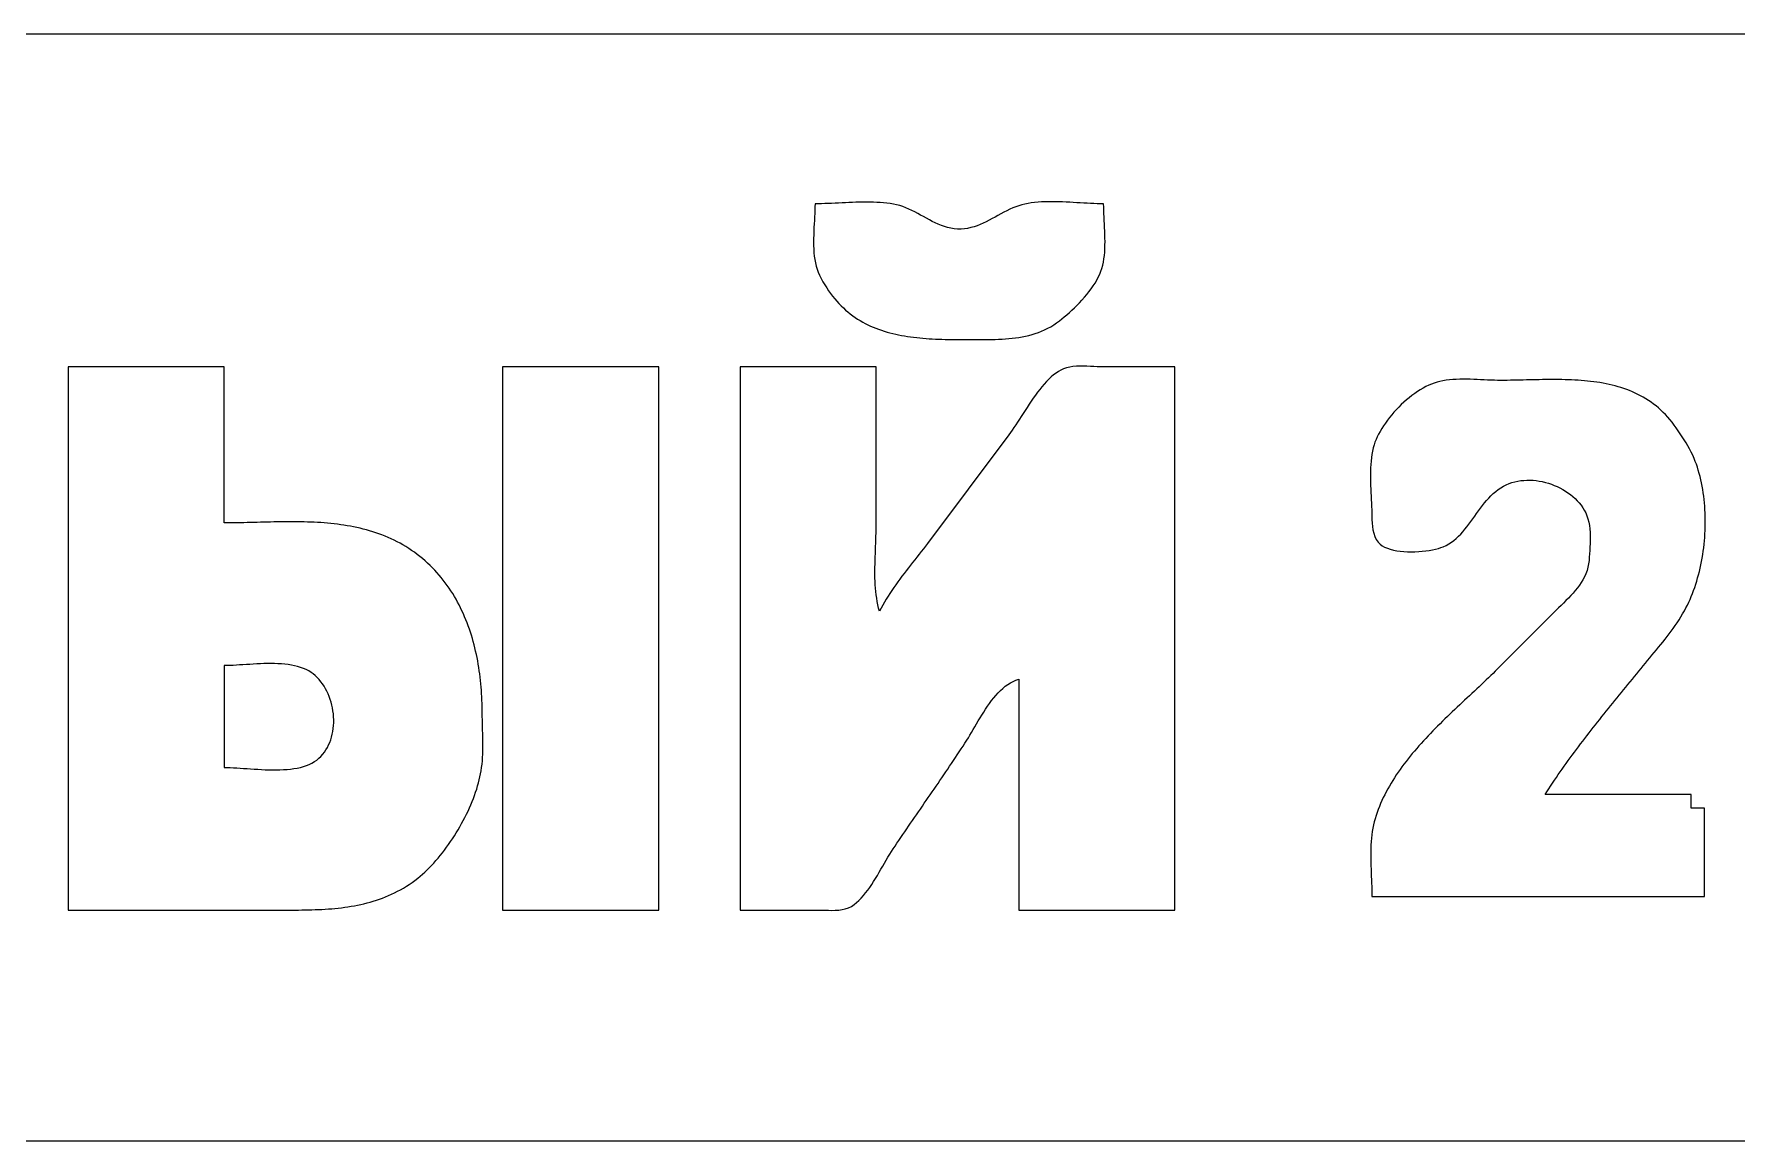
# Model space of a CAD drawing. Extents: x 0 to 2000, y 0 to 326.
# Drawn here: x 1068 to 1570, y 0 to 326 of the extents above; entities that cross this region are included whole.
import ezdxf

# ---------------------------------------------------------------- set-up
doc = ezdxf.new("R2010")
doc.units = 0
doc.layers.add('C18', color=18, linetype='CONTINUOUS')
doc.layers.add('C7', color=7, linetype='CONTINUOUS')

msp = doc.modelspace()

# ---------------------------------------------------------------- linework, layer by layer
at = {"layer": 'C18'}
msp.add_lwpolyline([(0, 326), (0, 0), (2000, 0), (2000, 326), (0, 326)], dxfattribs=at)
at = {"layer": 'C7'}
for points in [[(1298, 276), (1297.9898, 275.0779), (1297.9619, 274.1252), (1297.9202, 273.1452), (1297.8688, 272.1418), (1297.8114, 271.1184), (1297.7521, 270.0788), (1297.6949, 269.0265), (1297.6436, 267.9653), (1297.6022, 266.8986), (1297.5746, 265.8302), (1297.5649, 264.7637), (1297.5769, 263.7027), (1297.6145, 262.6508), (1297.6818, 261.6116), (1297.7827, 260.5889), (1297.9211, 259.5862), (1298.1009, 258.6071), (1298.3262, 257.6553), (1298.6008, 256.7345), (1298.9288, 255.8481), (1299.314, 255)], [(1382.486, 257), (1382.732, 257.9126), (1382.9334, 258.8508), (1383.0938, 259.8117), (1383.2167, 260.7925), (1383.3057, 261.7904), (1383.3645, 262.8028), (1383.3965, 263.8266), (1383.4053, 264.8593), (1383.3947, 265.8979), (1383.368, 266.9398), (1383.329, 267.982), (1383.2811, 269.0219), (1383.228, 270.0566), (1383.1732, 271.0833), (1383.1204, 272.0993), (1383.0731, 273.1017), (1383.0348, 274.0878), (1383.0093, 275.0548), (1383, 276), (1382.0717, 276.0078), (1381.1224, 276.03), (1380.1541, 276.0644), (1379.1688, 276.1086), (1378.1683, 276.1606), (1377.1547, 276.2181), (1376.1298, 276.2789), (1375.0957, 276.3409), (1374.0544, 276.4018), (1373.0077, 276.4595), (1371.9576, 276.5117), (1370.9062, 276.5562), (1369.8552, 276.5909), (1368.8068, 276.6136), (1367.7629, 276.622), (1366.7254, 276.614), (1365.6962, 276.5874), (1364.6774, 276.5399), (1363.671, 276.4694), (1362.6787, 276.3736), (1361.7027, 276.2505), (1360.7449, 276.0977), (1359.8071, 275.9131), (1358.8915, 275.6946), (1358, 275.4398), (1357.1006, 275.1332), (1356.2121, 274.7818), (1355.3327, 274.3925), (1354.4604, 273.972), (1353.5936, 273.5272), (1352.7304, 273.0649), (1351.8689, 272.592), (1351.0074, 272.1153), (1350.1439, 271.6417), (1349.2768, 271.1778), (1348.4041, 270.7307), (1347.524, 270.3071), (1346.6348, 269.9138), (1345.7346, 269.5577), (1344.8215, 269.2457), (1343.8938, 268.9845), (1342.9496, 268.7809), (1341.9871, 268.6419), (1341.0045, 268.5742), (1340, 268.5848), (1338.9958, 268.6733), (1338.0173, 268.8305), (1337.062, 269.0496), (1336.1273, 269.3239), (1335.2109, 269.6465), (1334.3103, 270.0108), (1333.4231, 270.4099), (1332.5469, 270.8372), (1331.6792, 271.2858), (1330.8176, 271.749), (1329.9597, 272.2201), (1329.1029, 272.6922), (1328.2449, 273.1587), (1327.3833, 273.6127), (1326.5155, 274.0476), (1325.6392, 274.4565), (1324.752, 274.8327), (1323.8513, 275.1694), (1322.9348, 275.4599), (1322, 275.6975), (1321.0649, 275.8871), (1320.1147, 276.0477), (1319.1506, 276.181), (1318.174, 276.289), (1317.1861, 276.3734), (1316.1882, 276.4362), (1315.1816, 276.4792), (1314.1677, 276.5043), (1313.1477, 276.5134), (1312.1229, 276.5084), (1311.0946, 276.4911), (1310.0641, 276.4633), (1309.0327, 276.4271), (1308.0018, 276.3841), (1306.9725, 276.3364), (1305.9463, 276.2857), (1304.9243, 276.234), (1303.908, 276.1832), (1302.8985, 276.135), (1301.8972, 276.0914), (1300.9054, 276.0542), (1299.9244, 276.0253), (1298.9555, 276.0066), (1298, 276)], [(1369.996, 241.5324), (1370.6969, 242.0839), (1371.4172, 242.6733), (1372.1521, 243.2981), (1372.8971, 243.956), (1373.6477, 244.6445), (1374.3994, 245.3611), (1375.1476, 246.1035), (1375.8877, 246.8693), (1376.6153, 247.656), (1377.3256, 248.4613), (1378.0143, 249.2826), (1378.6768, 250.1176), (1379.3085, 250.9638), (1379.9048, 251.8189), (1380.4612, 252.6805), (1380.9732, 253.546), (1381.4363, 254.4132), (1381.8458, 255.2795), (1382.1972, 256.1425), (1382.4861, 257)], [(1299.3139, 255), (1299.8236, 254.0157), (1300.348, 253.0661), (1300.8869, 252.1504), (1301.4401, 251.268), (1302.0073, 250.4184), (1302.5883, 249.6009), (1303.1828, 248.8149), (1303.7906, 248.0598), (1304.4115, 247.3349), (1305.0452, 246.6396), (1305.6915, 245.9734), (1306.3502, 245.3356), (1307.0211, 244.7255), (1307.7038, 244.1426), (1308.3982, 243.5863), (1309.104, 243.0558), (1309.821, 242.5507), (1310.5489, 242.0703), (1311.2876, 241.6139), (1312.0367, 241.181), (1312.7961, 240.7709), (1313.5655, 240.3831), (1314.3447, 240.0168), (1315.1334, 239.6715), (1315.9314, 239.3466), (1316.7385, 239.0415), (1317.5544, 238.7554), (1318.3789, 238.4879), (1319.2118, 238.2382), (1320.0528, 238.0058), (1320.9017, 237.7901), (1321.7583, 237.5904), (1322.6222, 237.4061), (1323.4934, 237.2366), (1324.3715, 237.0813), (1325.2563, 236.9395), (1326.1476, 236.8107), (1327.0452, 236.6942), (1327.9487, 236.5895), (1328.858, 236.4958), (1329.7729, 236.4125), (1330.693, 236.3392), (1331.6183, 236.275), (1332.5483, 236.2195), (1333.483, 236.172), (1334.422, 236.1318), (1335.3651, 236.0984), (1336.3121, 236.0711), (1337.2628, 236.0494), (1338.2169, 236.0326), (1339.1741, 236.02), (1340.1344, 236.0112), (1341.0973, 236.0053), (1342.0627, 236.0019), (1343.0303, 236.0003), (1344, 236), (1345.004, 235.9991), (1346.0108, 235.998), (1347.0197, 235.9985), (1348.0299, 236.0026), (1349.0407, 236.0121), (1350.0514, 236.0291), (1351.0613, 236.0555), (1352.0697, 236.0931), (1353.0758, 236.144), (1354.0791, 236.2101), (1355.0787, 236.2933), (1356.0739, 236.3955), (1357.0641, 236.5188), (1358.0484, 236.6649), (1359.0263, 236.8359), (1359.997, 237.0338), (1360.9598, 237.2603), (1361.914, 237.5175), (1362.8588, 237.8074), (1363.7936, 238.1317), (1364.7176, 238.4926), (1365.6301, 238.8919), (1366.5305, 239.3315), (1367.418, 239.8134), (1368.2919, 240.3396), (1369.1515, 240.9119), (1369.9961, 241.5324)], [(1078, 228), (1078, 68), (1139, 68), (1139.985, 67.9995), (1140.9702, 67.9986), (1141.9555, 67.9979), (1142.9405, 67.9981), (1143.9253, 68), (1144.9095, 68.0042), (1145.893, 68.0114), (1146.8756, 68.0223), (1147.8572, 68.0377), (1148.8376, 68.0581), (1149.8166, 68.0843), (1150.7939, 68.1171), (1151.7696, 68.157), (1152.7432, 68.2048), (1153.7148, 68.2612), (1154.684, 68.3268), (1155.6508, 68.4024), (1156.615, 68.4887), (1157.5763, 68.5864), (1158.5346, 68.6961), (1159.4897, 68.8185), (1160.4415, 68.9544), (1161.3897, 69.1045), (1162.3342, 69.2694), (1163.2748, 69.4498), (1164.2114, 69.6464), (1165.1437, 69.86), (1166.0715, 70.0911), (1166.9948, 70.3406), (1167.9133, 70.6091), (1168.8268, 70.8973), (1169.7352, 71.2059), (1170.6383, 71.5356), (1171.5359, 71.8871), (1172.4278, 72.2611), (1173.3138, 72.6582), (1174.1939, 73.0793), (1175.0677, 73.5248), (1175.9352, 73.9957), (1176.7961, 74.4925), (1177.6503, 75.016), (1178.4975, 75.5668), (1179.3377, 76.1457), (1180.1706, 76.7533), (1180.9961, 77.3904)], [(1179.9992, 173.3626), (1179.1696, 173.9438), (1178.3321, 174.5001), (1177.4869, 175.0322), (1176.6341, 175.5404), (1175.7739, 176.0253), (1174.9065, 176.4875), (1174.0322, 176.9274), (1173.1511, 177.3455), (1172.2635, 177.7425), (1171.3695, 178.1187), (1170.4694, 178.4747), (1169.5633, 178.8111), (1168.6515, 179.1284), (1167.7341, 179.427), (1166.8114, 179.7075), (1165.8836, 179.9704), (1164.9508, 180.2162), (1164.0133, 180.4455), (1163.0713, 180.6588), (1162.1249, 180.8565), (1161.1744, 181.0393), (1160.22, 181.2076), (1159.2619, 181.3619), (1158.3002, 181.5028), (1157.3352, 181.6308), (1156.3672, 181.7463), (1155.3962, 181.85), (1154.4225, 181.9424), (1153.4463, 182.0238), (1152.4678, 182.095), (1151.4872, 182.1564), (1150.5047, 182.2084), (1149.5205, 182.2517), (1148.5348, 182.2868), (1147.5478, 182.3141), (1146.5597, 182.3342), (1145.5708, 182.3476), (1144.5812, 182.3549), (1143.5911, 182.3565), (1142.6007, 182.3529), (1141.6102, 182.3448), (1140.6199, 182.3325), (1139.6299, 182.3167), (1138.6404, 182.2978), (1137.6517, 182.2763), (1136.6639, 182.2529), (1135.6772, 182.2279), (1134.6919, 182.202), (1133.7081, 182.1756), (1132.7261, 182.1492), (1131.746, 182.1234), (1130.7681, 182.0987), (1129.7925, 182.0756), (1128.8195, 182.0547), (1127.8493, 182.0363), (1126.882, 182.0212), (1125.9179, 182.0097), (1124.9571, 182.0025), (1124, 182), (1124, 228), (1078, 228)], [(1206, 228), (1206, 68), (1252, 68), (1252, 228), (1206, 228)], [(1276, 228), (1276, 68), (1299, 68), (1299.9518, 67.9868), (1300.9337, 67.9579), (1301.9361, 67.9291), (1302.9493, 67.9162), (1303.9636, 67.9351), (1304.9693, 68.0016), (1305.9569, 68.1315), (1306.9166, 68.3408), (1307.8389, 68.6453), (1308.714, 69.0608), (1309.5323, 69.6033), (1310.2483, 70.1965), (1310.9411, 70.842), (1311.6121, 71.5349), (1312.2627, 72.2705), (1312.8941, 73.0441), (1313.5078, 73.851), (1314.1052, 74.6865), (1314.6875, 75.5458), (1315.2562, 76.4243), (1315.8126, 77.3171), (1316.358, 78.2197), (1316.8939, 79.1272), (1317.4216, 80.035), (1317.9425, 80.9383), (1318.4579, 81.8324), (1318.9692, 82.7126), (1319.4778, 83.5742), (1319.985, 84.4124), (1320.4921, 85.2226), (1321.0007, 86), (1321.5687, 86.8449), (1322.1381, 87.6888), (1322.7087, 88.5318), (1323.2803, 89.3739), (1323.853, 90.2152), (1324.4266, 91.0558), (1325.0009, 91.8957), (1325.576, 92.735), (1326.1517, 93.5737), (1326.728, 94.4121), (1327.3046, 95.2501), (1327.8816, 96.0877), (1328.4589, 96.9252), (1329.0363, 97.7625), (1329.6137, 98.5997), (1330.1911, 99.4369), (1330.7684, 100.2741), (1331.3454, 101.1115), (1331.9221, 101.9491), (1332.4984, 102.787), (1333.0742, 103.6253), (1333.6494, 104.4639), (1334.2238, 105.3031), (1334.7975, 106.1429), (1335.3703, 106.9832), (1335.9421, 107.8243), (1336.5128, 108.6662), (1337.0823, 109.509), (1337.6506, 110.3527), (1338.2175, 111.1974), (1338.7829, 112.0432), (1339.3468, 112.8901), (1339.909, 113.7382), (1340.4695, 114.5877), (1341.0281, 115.4385), (1341.5848, 116.2908), (1342.1395, 117.1446), (1342.6921, 118), (1343.1577, 118.7377), (1343.6282, 119.5083), (1344.1044, 120.3072), (1344.5872, 121.1301), (1345.0778, 121.9724), (1345.577, 122.8297), (1346.0858, 123.6974), (1346.6053, 124.5711), (1347.1363, 125.4463), (1347.6798, 126.3185), (1348.2369, 127.1833), (1348.8084, 128.0362), (1349.3955, 128.8726), (1349.9989, 129.6882), (1350.6198, 130.4784), (1351.259, 131.2387), (1351.9176, 131.9648), (1352.5965, 132.652), (1353.2968, 133.2959), (1354.0193, 133.8921), (1354.765, 134.4361), (1355.535, 134.9233), (1356.3301, 135.3494), (1357.1515, 135.7097), (1358, 136), (1358, 68), (1404, 68), (1404, 228), (1382, 228), (1381.0668, 228.0152), (1380.0937, 228.0529), (1379.0906, 228.1008), (1378.0674, 228.1469), (1377.034, 228.1789), (1376.0003, 228.1848), (1374.9762, 228.1524), (1373.9715, 228.0695), (1372.9963, 227.924), (1372.0603, 227.7037), (1371.1736, 227.3966)], [(1355.1266, 208), (1331.1266, 176), (1330.5177, 175.1945), (1329.9014, 174.39), (1329.2787, 173.5858), (1328.6509, 172.7816), (1328.0194, 171.9768), (1327.3853, 171.1712), (1326.75, 170.3641), (1326.1147, 169.5552), (1325.4808, 168.7441), (1324.8494, 167.9302), (1324.2219, 167.1131), (1323.5996, 166.2924), (1322.9838, 165.4677), (1322.3756, 164.6384), (1321.7764, 163.8042), (1321.1876, 162.9646), (1320.6102, 162.1192), (1320.0457, 161.2674), (1319.4954, 160.4089), (1318.9604, 159.5433), (1318.4421, 158.67), (1317.9417, 157.7887), (1317.4606, 156.8988), (1317, 156), (1316.743, 156.9332), (1316.5184, 157.8803), (1316.3243, 158.84), (1316.1588, 159.8115), (1316.02, 160.7935), (1315.9062, 161.785), (1315.8154, 162.7849), (1315.7457, 163.7922), (1315.6954, 164.8057), (1315.6626, 165.8245), (1315.6453, 166.8474), (1315.6418, 167.8733), (1315.6501, 168.9013), (1315.6685, 169.9301), (1315.695, 170.9588), (1315.7279, 171.9862), (1315.7651, 173.0113), (1315.805, 174.033), (1315.8455, 175.0503), (1315.885, 176.062), (1315.9214, 177.0671), (1315.953, 178.0645), (1315.9778, 179.0532), (1315.9941, 180.032), (1316, 181), (1316, 228), (1276, 228)], [(1371.1735, 227.3966), (1370.4316, 227.0511), (1369.6985, 226.6342), (1368.9745, 226.1508), (1368.2596, 225.6059), (1367.554, 225.0044), (1366.8578, 224.3512), (1366.1712, 223.6512), (1365.4942, 222.9093), (1364.8271, 222.1304), (1364.17, 221.3195), (1363.523, 220.4815), (1362.8863, 219.6213), (1362.2599, 218.7438), (1361.6441, 217.8539), (1361.0389, 216.9565), (1360.4446, 216.0566), (1359.8612, 215.1591), (1359.2889, 214.2689), (1358.7278, 213.3909), (1358.1781, 212.53), (1357.64, 211.6912), (1357.1134, 210.8794), (1356.5987, 210.0994), (1356.0958, 209.3562), (1355.6051, 208.6548), (1355.1266, 208)], [(1551.6519, 210), (1551.047, 210.8466), (1550.4269, 211.6597), (1549.7919, 212.4399), (1549.1424, 213.1878), (1548.4787, 213.9041), (1547.8012, 214.5895), (1547.1101, 215.2446), (1546.4059, 215.87), (1545.6888, 216.4666), (1544.9592, 217.0348), (1544.2175, 217.5754), (1543.4639, 218.0891), (1542.6988, 218.5764), (1541.9226, 219.0381), (1541.1356, 219.4748), (1540.338, 219.8872), (1539.5304, 220.2759), (1538.7129, 220.6417), (1537.886, 220.9851), (1537.05, 221.3068), (1536.2051, 221.6075), (1535.3518, 221.8879), (1534.4904, 222.1485), (1533.6212, 222.3902), (1532.7446, 222.6135), (1531.8609, 222.8191), (1530.9704, 223.0076), (1530.0735, 223.1798), (1529.1705, 223.3362), (1528.2617, 223.4776), (1527.3475, 223.6046), (1526.4283, 223.7178), (1525.5043, 223.818), (1524.5759, 223.9058), (1523.6435, 223.9818), (1522.7073, 224.0468), (1521.7678, 224.1013), (1520.8252, 224.1461), (1519.8799, 224.1817), (1518.9322, 224.2089), (1517.9825, 224.2284), (1517.031, 224.2407), (1516.0783, 224.2465), (1515.1244, 224.2466), (1514.17, 224.2416), (1513.2151, 224.232), (1512.2603, 224.2187), (1511.3057, 224.2022), (1510.3519, 224.1833), (1509.399, 224.1625), (1508.4475, 224.1405), (1507.4977, 224.1181), (1506.5499, 224.0958), (1505.6044, 224.0743), (1504.6616, 224.0544), (1503.7219, 224.0365), (1502.7855, 224.0215), (1501.8528, 224.01), (1500.9242, 224.0026), (1500, 224), (1499.0395, 224.0083), (1498.0628, 224.0311), (1497.0721, 224.0651), (1496.0694, 224.107), (1495.057, 224.1536), (1494.0371, 224.2017), (1493.0118, 224.2478), (1491.9833, 224.2888), (1490.9537, 224.3214), (1489.9253, 224.3423), (1488.9002, 224.3482), (1487.8806, 224.336), (1486.8686, 224.3022), (1485.8665, 224.2437), (1484.8764, 224.1571), (1483.9005, 224.0393), (1482.941, 223.8869), (1482, 223.6967), (1481.1947, 223.4888), (1480.3803, 223.2281), (1479.5588, 222.9171), (1478.7325, 222.558), (1477.9033, 222.1533), (1477.0735, 221.7054), (1476.2451, 221.2167), (1475.4202, 220.6896), (1474.6009, 220.1266), (1473.7894, 219.5298), (1472.9878, 218.9019), (1472.1981, 218.2452), (1471.4226, 217.5621), (1470.6632, 216.855), (1469.9221, 216.1263), (1469.2015, 215.3784), (1468.5034, 214.6136), (1467.8299, 213.8345), (1467.1832, 213.0434), (1466.5653, 212.2426), (1465.9784, 211.4347), (1465.4246, 210.622), (1464.9061, 209.8068), (1464.4248, 208.9917), (1463.9829, 208.1789), (1463.5826, 207.371), (1463.2259, 206.5702), (1462.915, 205.7791), (1462.652, 205)], [(1556.9058, 201), (1556.4911, 201.9589), (1556.0419, 202.9008), (1555.5619, 203.827), (1555.0548, 204.7391), (1554.5244, 205.6386), (1553.9744, 206.527), (1553.4084, 207.4058), (1552.8302, 208.2766), (1552.2435, 209.1408), (1551.652, 210)], [(1462.6519, 205), (1462.3976, 204.0961), (1462.1827, 203.1667), (1462.0045, 202.2143), (1461.8602, 201.2414), (1461.7472, 200.2505), (1461.6628, 199.2441), (1461.6044, 198.2248), (1461.5692, 197.195), (1461.5545, 196.1573), (1461.5577, 195.1141), (1461.5761, 194.0681), (1461.607, 193.0216), (1461.6476, 191.9773), (1461.6955, 190.9375), (1461.7478, 189.9049), (1461.8018, 188.882), (1461.8549, 187.8712), (1461.9044, 186.8751), (1461.9477, 185.8962), (1461.9819, 184.937), (1462.0046, 184), (1462.0258, 182.9963), (1462.0685, 181.9835), (1462.1527, 180.9722), (1462.2982, 179.9733), (1462.5252, 178.9976), (1462.8534, 178.0559), (1463.3029, 177.1591), (1463.8936, 176.3179)], [(1462, 72), (1560, 72), (1560, 98), (1556, 98), (1556, 102), (1513, 102), (1513.5415, 102.8464), (1514.0884, 103.6906), (1514.6408, 104.5326), (1515.1983, 105.3723), (1515.7608, 106.2099), (1516.3281, 107.0453), (1516.9002, 107.8787), (1517.4769, 108.7099), (1518.058, 109.5392), (1518.6433, 110.3664), (1519.2327, 111.1917), (1519.8261, 112.0151), (1520.4233, 112.8366), (1521.0241, 113.6563), (1521.6284, 114.4742), (1522.2361, 115.2903), (1522.8469, 116.1046), (1523.4608, 116.9173), (1524.0776, 117.7283), (1524.6971, 118.5377), (1525.3191, 119.3455), (1525.9436, 120.1518), (1526.5703, 120.9566), (1527.1992, 121.7598), (1527.83, 122.5617), (1528.4627, 123.3622), (1529.0969, 124.1613), (1529.7327, 124.959), (1530.3699, 125.7555), (1531.0082, 126.5507), (1531.6476, 127.3448), (1532.2879, 128.1376), (1532.9289, 128.9293), (1533.5705, 129.7199), (1534.2125, 130.5095), (1534.8549, 131.298), (1535.4973, 132.0855), (1536.1397, 132.872), (1536.782, 133.6577), (1537.4239, 134.4425), (1538.0653, 135.2264), (1538.7061, 136.0095), (1539.3461, 136.7918), (1539.9851, 137.5734), (1540.6231, 138.3544), (1541.2598, 139.1346), (1541.8951, 139.9143), (1542.5409, 140.7031), (1543.1891, 141.4876), (1543.8385, 142.2688), (1544.4881, 143.0478), (1545.1367, 143.8257), (1545.7832, 144.6035), (1546.4267, 145.3823), (1547.066, 146.1633), (1547.7001, 146.9475), (1548.3278, 147.7359), (1548.9481, 148.5297), (1549.5599, 149.3299), (1550.1621, 150.1376), (1550.7537, 150.954), (1551.3336, 151.78), (1551.9006, 152.6168), (1552.4538, 153.4654), (1552.992, 154.327), (1553.5142, 155.2025), (1554.0192, 156.0932), (1554.5061, 157), (1554.9173, 157.8116), (1555.3138, 158.641), (1555.6955, 159.4873), (1556.0623, 160.3498), (1556.4141, 161.2277), (1556.7508, 162.1203), (1557.0724, 163.0268), (1557.3787, 163.9463), (1557.6697, 164.8782), (1557.9452, 165.8216), (1558.2053, 166.7759), (1558.4498, 167.7402), (1558.6787, 168.7137), (1558.8918, 169.6957), (1559.0891, 170.6855), (1559.2705, 171.6822), (1559.4359, 172.6851), (1559.5852, 173.6934), (1559.7184, 174.7063), (1559.8353, 175.7231), (1559.936, 176.743), (1560.0202, 177.7653), (1560.0879, 178.7891), (1560.1391, 179.8137), (1560.1736, 180.8383), (1560.1914, 181.8622), (1560.1924, 182.8846), (1560.1765, 183.9048), (1560.1436, 184.9218), (1560.0936, 185.9351), (1560.0265, 186.9437), (1559.9421, 187.947), (1559.8405, 188.9442), (1559.7214, 189.9345), (1559.5849, 190.9171), (1559.4308, 191.8913), (1559.2591, 192.8562), (1559.0696, 193.8112), (1558.8623, 194.7555), (1558.6372, 195.6883), (1558.3941, 196.6087), (1558.1329, 197.5161), (1557.8535, 198.4097), (1557.556, 199.2888), (1557.2401, 200.1524), (1556.9059, 201)], [(1482.996, 175.0092), (1483.8471, 175.3969), (1484.6562, 175.8406), (1485.4267, 176.336), (1486.1617, 176.879), (1486.8645, 177.4654), (1487.5384, 178.0911), (1488.1867, 178.7517), (1488.8127, 179.4432), (1489.4197, 180.1614), (1490.0109, 180.902), (1490.5895, 181.661), (1491.159, 182.434), (1491.7225, 183.217), (1492.2834, 184.0057), (1492.8449, 184.796), (1493.4103, 185.5837), (1493.9829, 186.3646), (1494.5659, 187.1345), (1495.1627, 187.8893), (1495.7764, 188.6247), (1496.4105, 189.3365), (1497.0681, 190.0207), (1497.7526, 190.673), (1498.4672, 191.2891), (1499.2152, 191.8651), (1500, 192.3966), (1500.774, 192.8497), (1501.5728, 193.2487), (1502.3937, 193.5945), (1503.2345, 193.8881), (1504.0926, 194.1306), (1504.9657, 194.3229), (1505.8513, 194.466), (1506.747, 194.561), (1507.6504, 194.6088), (1508.5591, 194.6105), (1509.4706, 194.567), (1510.3825, 194.4794), (1511.2924, 194.3487), (1512.1978, 194.1758), (1513.0964, 193.9617), (1513.9857, 193.7075), (1514.8632, 193.4142), (1515.7266, 193.0828), (1516.5735, 192.7142), (1517.4014, 192.3095), (1518.2078, 191.8697), (1518.9905, 191.3957), (1519.7468, 190.8886), (1520.4745, 190.3494), (1521.1711, 189.7791), (1521.8341, 189.1787), (1522.4612, 188.5492), (1523.0498, 187.8915), (1523.5977, 187.2068), (1524.1024, 186.4959), (1524.5613, 185.76), (1524.9723, 185)], [(1524.9722, 185), (1525.3413, 184.1538), (1525.6398, 183.2471), (1525.8737, 182.2891), (1526.0492, 181.2889), (1526.1724, 180.2559), (1526.2495, 179.1991), (1526.2867, 178.1279), (1526.2901, 177.0515), (1526.2658, 175.9791), (1526.2201, 174.9199), (1526.159, 173.8832), (1526.0887, 172.8781), (1526.0154, 171.914), (1525.9452, 171)], [(1463.8935, 176.3179), (1464.4176, 175.7808), (1465.0431, 175.3076), (1465.7602, 174.8958), (1466.5588, 174.5428), (1467.4291, 174.2458), (1468.3612, 174.0025), (1469.345, 173.81), (1470.3707, 173.666), (1471.4283, 173.5676), (1472.5079, 173.5124), (1473.5996, 173.4978), (1474.6935, 173.5211), (1475.7795, 173.5797), (1476.8479, 173.6711), (1477.8886, 173.7926), (1478.8917, 173.9417), (1479.8473, 174.1157), (1480.7455, 174.312), (1481.5763, 174.5281), (1482.3298, 174.7614), (1482.9961, 175.0092)], [(1180.996, 77.3904), (1181.6797, 77.9479), (1182.3608, 78.5328), (1183.0384, 79.1441), (1183.712, 79.7807), (1184.3809, 80.4415), (1185.0446, 81.1255), (1185.7023, 81.8316), (1186.3534, 82.5589), (1186.9973, 83.3062), (1187.6334, 84.0725), (1188.261, 84.8568), (1188.8795, 85.658), (1189.4882, 86.4751), (1190.0865, 87.307), (1190.6738, 88.1527), (1191.2494, 89.0111), (1191.8127, 89.8812), (1192.3631, 90.762), (1192.9, 91.6523), (1193.4226, 92.5512), (1193.9303, 93.4576), (1194.4226, 94.3705), (1194.8988, 95.2887), (1195.3582, 96.2113), (1195.8002, 97.1373), (1196.2242, 98.0655), (1196.6295, 98.9949), (1197.0155, 99.9245), (1197.3816, 100.8532), (1197.7271, 101.78), (1198.0514, 102.7039), (1198.3539, 103.6237), (1198.6339, 104.5385), (1198.8907, 105.4472), (1199.1238, 106.3487), (1199.3325, 107.2421), (1199.5162, 108.1261), (1199.6743, 109), (1199.8209, 109.974), (1199.9388, 110.9565), (1200.0305, 111.9464), (1200.0985, 112.9427), (1200.1455, 113.9443), (1200.174, 114.9502), (1200.1866, 115.9593), (1200.1857, 116.9706), (1200.1741, 117.9831), (1200.1543, 118.9958), (1200.1287, 120.0075), (1200.1001, 121.0172), (1200.0709, 122.0239), (1200.0437, 123.0266), (1200.0211, 124.0242), (1200.0057, 125.0157), (1200, 126), (1199.9952, 126.9537), (1199.9807, 127.9101), (1199.9563, 128.8688), (1199.9219, 129.8294), (1199.8771, 130.7916), (1199.8219, 131.755), (1199.7559, 132.7194), (1199.679, 133.6843), (1199.591, 134.6495), (1199.4917, 135.6145), (1199.3809, 136.5791), (1199.2583, 137.5428), (1199.1238, 138.5055), (1198.9771, 139.4666), (1198.8182, 140.4259), (1198.6466, 141.3831), (1198.4624, 142.3377), (1198.2651, 143.2894), (1198.0548, 144.238), (1197.831, 145.183), (1197.5937, 146.1242), (1197.3427, 147.0611), (1197.0776, 147.9934), (1196.7984, 148.9208), (1196.5048, 149.8429), (1196.1966, 150.7595), (1195.8737, 151.6701), (1195.5357, 152.5744), (1195.1826, 153.4721), (1194.814, 154.3628), (1194.4299, 155.2462), (1194.0299, 156.122), (1193.6139, 156.9897), (1193.1817, 157.8491), (1192.7331, 158.6999), (1192.2679, 159.5415), (1191.7859, 160.3739), (1191.2868, 161.1965), (1190.7705, 162.009), (1190.2367, 162.8112), (1189.6853, 163.6026), (1189.1161, 164.3829), (1188.5288, 165.1518), (1187.9233, 165.9089), (1187.2993, 166.654), (1186.6566, 167.3865), (1185.9951, 168.1063), (1185.3145, 168.8129), (1184.6146, 169.5061), (1183.8953, 170.1854), (1183.1562, 170.8505), (1182.3973, 171.5011), (1181.6183, 172.1369), (1180.819, 172.7575), (1179.9993, 173.3626)], [(1525.9451, 171), (1525.8243, 169.956), (1525.626, 168.9536), (1525.3554, 167.9899), (1525.0179, 167.0622), (1524.6189, 166.1677), (1524.1639, 165.3034), (1523.6582, 164.4668), (1523.1072, 163.6549), (1522.5163, 162.8649), (1521.8908, 162.0941), (1521.2363, 161.3397), (1520.558, 160.5988), (1519.8614, 159.8687), (1519.1518, 159.1466), (1518.4346, 158.4296), (1517.7153, 157.715), (1516.9993, 157)], [(1516.9993, 157), (1499, 139), (1498.3511, 138.3549), (1497.6934, 137.7084), (1497.0275, 137.0603), (1496.3539, 136.4106), (1495.6731, 135.759), (1494.9857, 135.1056), (1494.2922, 134.4501), (1493.5931, 133.7926), (1492.8889, 133.1328), (1492.1803, 132.4707), (1491.4676, 131.8061), (1490.7515, 131.139), (1490.0324, 130.4693), (1489.311, 129.7967), (1488.5877, 129.1214), (1487.863, 128.443), (1487.1376, 127.7615), (1486.4118, 127.0769), (1485.6864, 126.3889), (1484.9617, 125.6975), (1484.2384, 125.0026), (1483.5168, 124.3041), (1482.7977, 123.6018), (1482.0815, 122.8957), (1481.3687, 122.1856), (1480.6599, 121.4715), (1479.9556, 120.7532), (1479.2564, 120.0306), (1478.5627, 119.3036), (1477.8751, 118.5721), (1477.1941, 117.836), (1476.5203, 117.0953), (1475.8542, 116.3496), (1475.1963, 115.5991), (1474.5471, 114.8435), (1473.9072, 114.0828), (1473.2772, 113.3168), (1472.6575, 112.5455), (1472.0486, 111.7687), (1471.4512, 110.9863), (1470.8656, 110.1982), (1470.2926, 109.4043), (1469.7326, 108.6045), (1469.186, 107.7987), (1468.6536, 106.9868), (1468.1357, 106.1687), (1467.6329, 105.3442), (1467.1458, 104.5133), (1466.6749, 103.6758), (1466.2207, 102.8316), (1465.7837, 101.9807), (1465.3645, 101.1229), (1464.9636, 100.2581), (1464.5816, 99.3863), (1464.2189, 98.5072), (1463.8761, 97.6208), (1463.5537, 96.727), (1463.2523, 95.8256), (1462.9724, 94.9167), (1462.7145, 94)], [(1148.8957, 138.4282), (1148.1317, 138.8281), (1147.3282, 139.1792), (1146.4882, 139.4843), (1145.6146, 139.7461), (1144.7105, 139.9671), (1143.7789, 140.1502), (1142.8227, 140.2981), (1141.8451, 140.4134), (1140.8489, 140.4988), (1139.8373, 140.5571), (1138.8132, 140.5909), (1137.7796, 140.603), (1136.7396, 140.596), (1135.6961, 140.5726), (1134.6521, 140.5356), (1133.6107, 140.4877), (1132.5749, 140.4315), (1131.5477, 140.3697), (1130.5321, 140.3051), (1129.531, 140.2403), (1128.5476, 140.1781), (1127.5848, 140.1212), (1126.6456, 140.0722), (1125.7331, 140.0339), (1124.8502, 140.0089), (1124, 140)], [(1124, 140), (1124, 110), (1124.8661, 109.9904), (1125.7693, 109.9635), (1126.7061, 109.922), (1127.6734, 109.8687), (1128.6675, 109.8063), (1129.6853, 109.7376), (1130.7233, 109.6654), (1131.7782, 109.5923), (1132.8466, 109.5212), (1133.9251, 109.4548), (1135.0104, 109.3959), (1136.0992, 109.3471), (1137.1879, 109.3113), (1138.2734, 109.2913), (1139.3521, 109.2897), (1140.4208, 109.3093), (1141.4761, 109.3529), (1142.5146, 109.4232), (1143.533, 109.523), (1144.5278, 109.655), (1145.4958, 109.8221), (1146.4335, 110.0269), (1147.3377, 110.2721), (1148.2048, 110.5606), (1149.0316, 110.8952), (1149.8148, 111.2785), (1150.5468, 111.7088), (1151.2323, 112.1859), (1151.8715, 112.7071), (1152.4651, 113.2698), (1153.0134, 113.8713), (1153.5171, 114.5092), (1153.9764, 115.1807), (1154.3921, 115.8832), (1154.7644, 116.6142), (1155.0939, 117.3709), (1155.3811, 118.1509), (1155.6264, 118.9515), (1155.8304, 119.77), (1155.9935, 120.6039), (1156.1163, 121.4505), (1156.1991, 122.3073), (1156.2424, 123.1716), (1156.2468, 124.0407), (1156.2128, 124.9122), (1156.1407, 125.7834), (1156.0311, 126.6516), (1155.8845, 127.5142), (1155.7014, 128.3687), (1155.4822, 129.2124), (1155.2274, 130.0427), (1154.9375, 130.857), (1154.613, 131.6526), (1154.2543, 132.427), (1153.862, 133.1776), (1153.4365, 133.9017), (1152.9783, 134.5968), (1152.4879, 135.2601), (1151.9657, 135.8891), (1151.4123, 136.4812), (1150.8281, 137.0338), (1150.2136, 137.5442), (1149.5694, 138.0099), (1148.8958, 138.4282)], [(1462.7144, 94), (1462.4824, 93.0599), (1462.2848, 92.1053), (1462.1191, 91.1374), (1461.9831, 90.1575), (1461.8745, 89.167), (1461.7911, 88.1673), (1461.7304, 87.1596), (1461.6903, 86.1453), (1461.6684, 85.1257), (1461.6624, 84.1022), (1461.6701, 83.0761), (1461.6892, 82.0488), (1461.7173, 81.0215), (1461.7521, 79.9956), (1461.7915, 78.9725), (1461.8331, 77.9535), (1461.8745, 76.9399), (1461.9136, 75.933), (1461.9479, 74.9343), (1461.9753, 73.9449), (1461.9934, 72.9664), (1462, 72)]]:
    msp.add_lwpolyline(points, dxfattribs=at)

doc.saveas('drawing.dxf')
